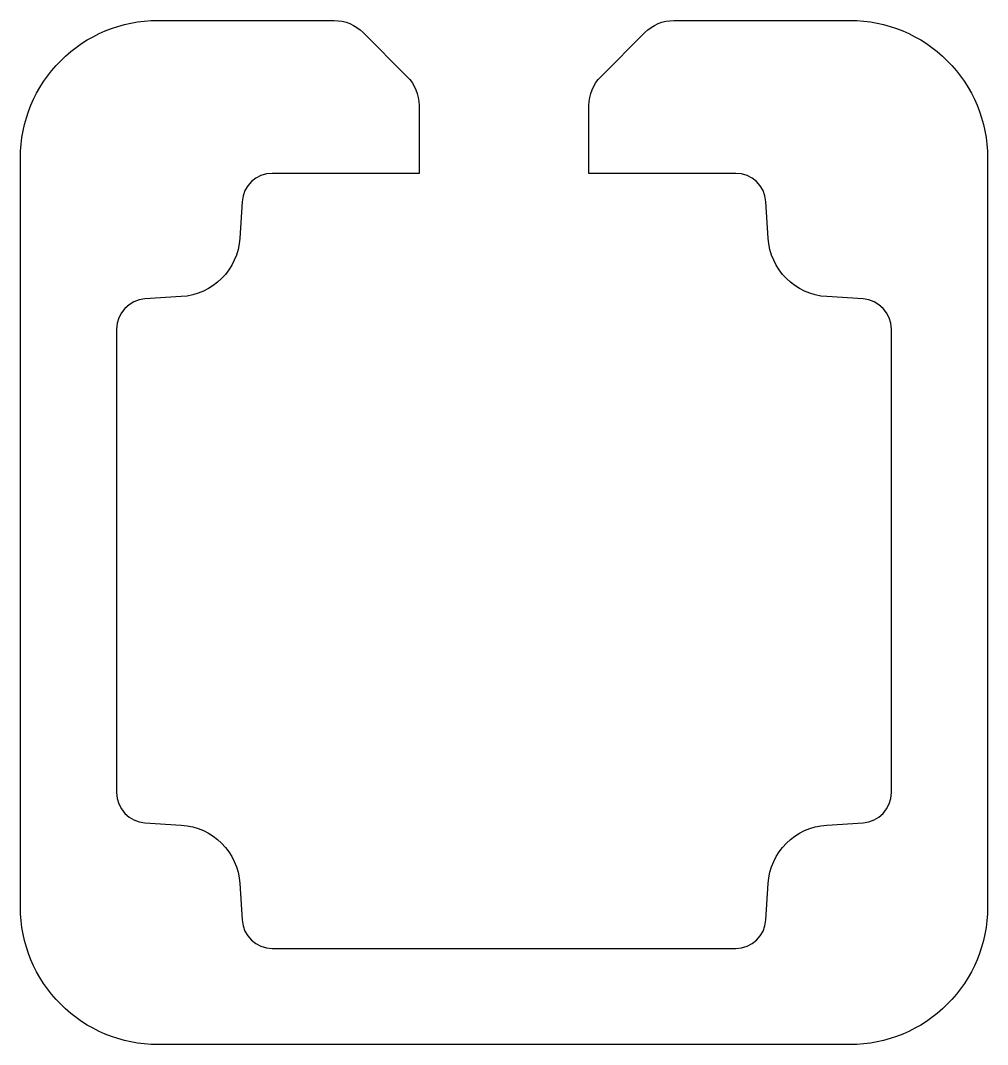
# Model space of a CAD drawing. Header units: inches. Extents: x 0 to 70.4, y 0 to 74.5.
import ezdxf

# ---------------------------------------------------------------- set-up
doc = ezdxf.new("R2010")
doc.units = ezdxf.units.IN
doc.header["$MEASUREMENT"] = 0
doc.layers.add('rodGuide', color=7, linetype='Continuous')

msp = doc.modelspace()

# ---------------------------------------------------------------- linework, layer by layer
at = {"layer": 'rodGuide'}
msp.add_lwpolyline([(29.014, 63.4), (18.33, 63.4, 0.396161), (16.134, 61.336), (15.97, 58.69, -0.378329), (11.71, 54.43), (9.064, 54.266, 0.396161), (7, 52.07), (7, 18.33, 0.396161), (9.064, 16.134), (11.71, 15.97, -0.378329), (15.97, 11.71), (16.134, 9.064, 0.396161), (18.33, 7), (52.07, 7, 0.396161), (54.266, 9.064), (54.43, 11.71, -0.378329), (58.69, 15.97), (61.336, 16.134, 0.396161), (63.4, 18.33), (63.4, 52.07, 0.396161), (61.336, 54.266), (58.69, 54.43, -0.378329), (54.43, 58.69), (54.266, 61.336, 0.396161), (52.07, 63.4), (41.386, 63.4), (41.386, 68.344, -0.198912), (42.265, 70.465), (45.451, 73.651, -0.198912), (47.573, 74.53), (60.4, 74.53, -0.414214), (70.4, 64.53), (70.4, 10, -0.414214), (60.4, 0), (10, 0, -0.414214), (0, 10), (0, 64.53, -0.414214), (10, 74.53), (22.827, 74.53, -0.198912), (24.949, 73.651), (28.135, 70.465, -0.198912), (29.014, 68.344)], format="xyb", close=True, dxfattribs=at)

doc.saveas('drawing.dxf')
